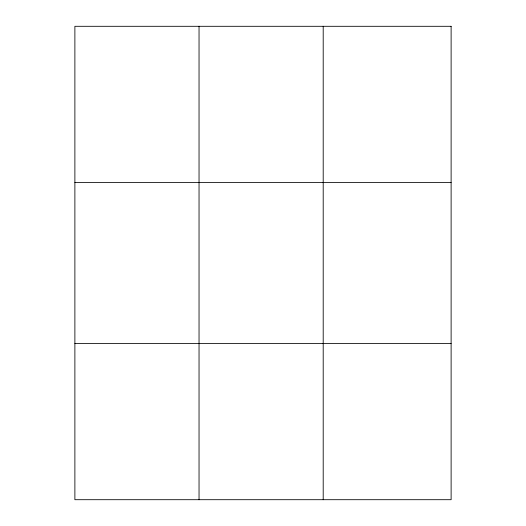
<?xml version="1.0" encoding="UTF-8"?>
<svg xmlns="http://www.w3.org/2000/svg" width="526" height="526" viewBox="0 0 526 526"><rect width="100%" height="100%" fill="white"/><g stroke="black" fill="none" stroke-linecap="round" stroke-linejoin="round"><path stroke-width="0.79" d="M199.038 499.7L199.038 26.3M323.201 499.7L323.201 26.3M74.883 182.522L451.117 182.522M74.883 343.478L451.117 343.478M451.117 26.3L451.117 499.7L74.883 499.7L74.883 26.3L451.117 26.3"/></g></svg>
